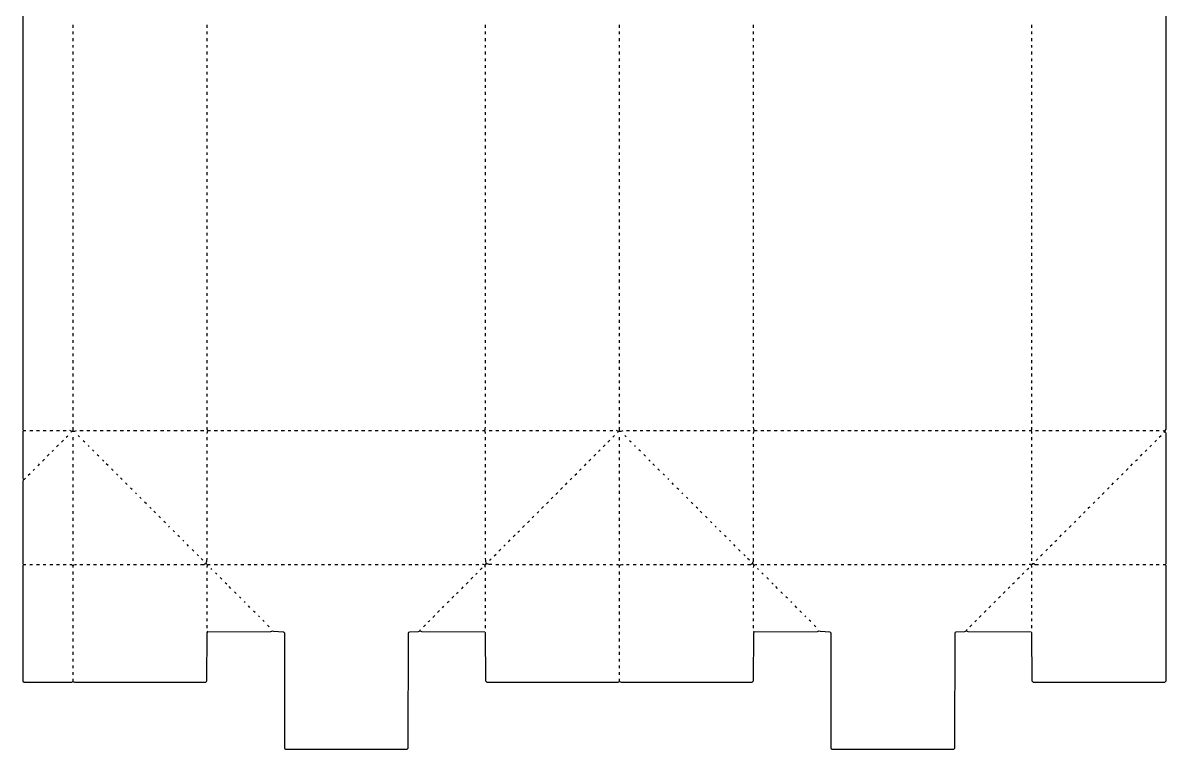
# Model space of a CAD drawing. Extents: x 465 to 4492, y 594 to 5731.
# Drawn here: x 465 to 4492, y 594 to 3151 of the extents above; entities that cross this region are included whole.
import ezdxf

# ---------------------------------------------------------------- set-up
doc = ezdxf.new("R2010")
doc.units = 0
doc.layers.get('0').update_dxf_attribs({"linetype": 'CONTINUOUS'})

msp = doc.modelspace()

# ---------------------------------------------------------------- linework, layer by layer
at = {"color": 7, "linetype": 'CONTINUOUS'}
for points in [[(465, 5373), (465, 1719), (466.2, 1717.1), (467, 1716, -0.120666), (465, 1712), (465, 1548, -0.165541), (467, 1543, -0.165541), (465, 1538), (465, 1247), (466.2, 1245.1), (467, 1244, -0.120666), (465, 1240), (465, 833), (469, 830), (637, 830, -0.165541), (642, 832, -0.165541), (647, 830), (1109, 830, 0.102485), (1113.5, 834), (1114.5, 1003), (1116, 1007)], [(4485, 1709), (4488, 1712), (4488, 1713), (4492, 1720), (4492, 5373, -0.120666)], [(2094, 1705, 0.137217), (2092, 1716), (2092.2, 1716.9), (2093.6, 1720.1), (2094, 1727)], [(3789, 1011, 0.091579), (3794, 1008.5), (4017, 1007), (4018.2, 1005.1), (4019, 834, 0.064594), (4024, 830), (4487, 830), (4492, 834), (4492, 1240, -0.120666), (4490, 1244, -0.120666), (4492, 1248), (4492, 1706), (4490.8, 1707.9, 0.095372), (4488, 1712)], [(4019, 1705, 0.137217), (4017, 1716), (4017.2, 1716.9), (4018.6, 1720.1), (4019, 1727)], [(4488, 1713, -0.126966), (4481, 1716)], [(4434, 1658, -0.071068), (4441, 1664)], [(568, 1643, 0.150937), (573, 1647)], [(4384, 1608, -0.071068), (4391, 1614)], [(518, 1593, 0.108348), (524, 1598)], [(467, 1543, 0.181335), (474, 1548)], [(4335, 1559, -0.087559), (4341, 1564)], [(4267, 1491, -0.071068), (4274, 1497)], [(4217, 1441, -0.071068), (4224, 1447)], [(4168, 1392, -0.087559), (4174, 1397)], [(4100, 1324, -0.071068), (4107, 1330)], [(2159, 1309, 0.150937), (2164, 1313)], [(1114, 1233), (1115, 1242), (1115, 1243), (1111, 1247), (1112, 1253, 0.131944), (1113.5, 1256), (1114, 1266)], [(2094, 1233, 0.083987), (2093, 1242, 0.09902), (2097, 1247), (2094, 1266)], [(2109, 1259, 0.108348), (2115, 1264)], [(4050, 1274, -0.071068), (4057, 1280)], [(631, 1244, -0.225288), (640, 1242), (644, 1242), (645.1, 1242.8, -0.174795), (654, 1244)], [(2060, 1210, 0.150937), (2065, 1214)], [(2093, 1242), (2090.9, 1242.8, 0.162451), (2084, 1244)], [(2556, 1244, -0.225288), (2565, 1242), (2569, 1242), (2570.1, 1242.8, -0.174795), (2579, 1244)], [(3039, 1233, -0.121035), (3041, 1242), (3043.1, 1242.8, -0.162451), (3050, 1244)], [(4001, 1225, -0.071068), (4008, 1231)], [(4019, 1233, 0.083987), (4018, 1242), (4020, 1244), (4023, 1247), (4026, 1247), (4028, 1245, 0.230348), (4032, 1243.5), (4042, 1244)], [(3951, 1175, -0.071068), (3958, 1181)], [(2010, 1160, 0.108348), (2016, 1165)], [(1960, 1110, 0.108348), (1966, 1115)], [(1114, 1009), (1116, 1007), (1339, 1008.5, 0.094688), (1344, 1011), (1347.9, 1009.8), (1349.1, 1009.2), (1382.1, 1007.2), (1383, 1007), (1386, 1004), (1386.5, 598, 0.271389), (1390, 594), (1819, 594), (1822.3, 596.9), (1823.5, 1003, -0.323235), (1828, 1007.5), (1858, 1008.5), (1864, 1011, -0.256569), (1866, 1015)], [(1864, 1011, 0.091579), (1869, 1008.5), (2092, 1007), (2093.2, 1005.1), (2094, 834, 0.064594), (2099, 830), (2562, 830, -0.165541), (2567, 832, -0.165541), (2572, 830), (3034, 830, 0.102485), (3038.5, 834), (3039.5, 1003), (3041, 1007)], [(1893, 1043, 0.150937), (1898, 1047)], [(3039, 1009), (3041, 1007), (3264, 1008.5, 0.094688), (3269, 1011), (3272.9, 1009.8), (3274.1, 1009.2), (3307.1, 1007.2), (3308, 1007), (3311, 1004), (3311.5, 598, 0.271389), (3315, 594), (3744, 594), (3747.3, 596.9), (3748.5, 1003, -0.323235), (3753, 1007.5), (3783, 1008.5), (3789, 1011, -0.333333), (3791, 1015)]]:
    msp.add_lwpolyline(points, format="xyb", dxfattribs=at)
for points in [[(642, 3134), (642, 3144)], [(1114, 3134), (1114, 3144)], [(2094, 3134), (2094, 3144)], [(2567, 3134), (2567, 3144)], [(3039, 3134), (3039, 3144)], [(4019, 3134), (4019, 3144)], [(642, 3111), (642, 3121)], [(1114, 3111), (1114, 3121)], [(2094, 3111), (2094, 3121)], [(2567, 3111), (2567, 3121)], [(3039, 3111), (3039, 3121)], [(4019, 3111), (4019, 3121)], [(642, 3087), (642, 3097)], [(642, 3064), (642, 3073)], [(1114, 3087), (1114, 3097)], [(1114, 3064), (1114, 3073)], [(2094, 3087), (2094, 3097)], [(2094, 3064), (2094, 3073)], [(2567, 3087), (2567, 3097)], [(2567, 3064), (2567, 3073)], [(3039, 3087), (3039, 3097)], [(3039, 3064), (3039, 3073)], [(4019, 3087), (4019, 3097)], [(4019, 3064), (4019, 3073)], [(642, 3040), (642, 3050)], [(642, 3016), (642, 3026)], [(1114, 3040), (1114, 3050)], [(1114, 3016), (1114, 3026)], [(2094, 3040), (2094, 3050)], [(2094, 3016), (2094, 3026)], [(2567, 3040), (2567, 3050)], [(2567, 3016), (2567, 3026)], [(3039, 3040), (3039, 3050)], [(3039, 3016), (3039, 3026)], [(4019, 3040), (4019, 3050)], [(4019, 3016), (4019, 3026)], [(642, 2993), (642, 3002)], [(1114, 2993), (1114, 3002)], [(2094, 2993), (2094, 3002)], [(2567, 2993), (2567, 3002)], [(3039, 2993), (3039, 3002)], [(4019, 2993), (4019, 3002)], [(642, 2969), (642, 2979)], [(642, 2945), (642, 2955)], [(1114, 2969), (1114, 2979)], [(1114, 2945), (1114, 2955)], [(2094, 2969), (2094, 2979)], [(2094, 2945), (2094, 2955)], [(2567, 2969), (2567, 2979)], [(2567, 2945), (2567, 2955)], [(3039, 2969), (3039, 2979)], [(3039, 2945), (3039, 2955)], [(4019, 2969), (4019, 2979)], [(4019, 2945), (4019, 2955)], [(642, 2922), (642, 2932)], [(642, 2898), (642, 2908)], [(1114, 2922), (1114, 2932)], [(1114, 2898), (1114, 2908)], [(2094, 2922), (2094, 2932)], [(2094, 2898), (2094, 2908)], [(2567, 2922), (2567, 2932)], [(2567, 2898), (2567, 2908)], [(3039, 2922), (3039, 2932)], [(3039, 2898), (3039, 2908)], [(4019, 2922), (4019, 2932)], [(4019, 2898), (4019, 2908)], [(642, 2875), (642, 2884)], [(642, 2851), (642, 2861)], [(1114, 2875), (1114, 2884)], [(1114, 2851), (1114, 2861)], [(2094, 2875), (2094, 2884)], [(2094, 2851), (2094, 2861)], [(2567, 2875), (2567, 2884)], [(2567, 2851), (2567, 2861)], [(3039, 2875), (3039, 2884)], [(3039, 2851), (3039, 2861)], [(4019, 2875), (4019, 2884)], [(4019, 2851), (4019, 2861)], [(642, 2827), (642, 2837)], [(1114, 2827), (1114, 2837)], [(2094, 2827), (2094, 2837)], [(2567, 2827), (2567, 2837)], [(3039, 2827), (3039, 2837)], [(4019, 2827), (4019, 2837)], [(642, 2804), (642, 2814)], [(642, 2780), (642, 2790)], [(1114, 2804), (1114, 2814)], [(1114, 2780), (1114, 2790)], [(2094, 2804), (2094, 2814)], [(2094, 2780), (2094, 2790)], [(2567, 2804), (2567, 2814)], [(2567, 2780), (2567, 2790)], [(3039, 2804), (3039, 2814)], [(3039, 2780), (3039, 2790)], [(4019, 2804), (4019, 2814)], [(4019, 2780), (4019, 2790)], [(642, 2756), (642, 2766)], [(642, 2733), (642, 2743)], [(1114, 2756), (1114, 2766)], [(1114, 2733), (1114, 2743)], [(2094, 2756), (2094, 2766)], [(2094, 2733), (2094, 2743)], [(2567, 2756), (2567, 2766)], [(2567, 2733), (2567, 2743)], [(3039, 2756), (3039, 2766)], [(3039, 2733), (3039, 2743)], [(4019, 2756), (4019, 2766)], [(4019, 2733), (4019, 2743)], [(642, 2709), (642, 2719)], [(1114, 2709), (1114, 2719)], [(2094, 2709), (2094, 2719)], [(2567, 2709), (2567, 2719)], [(3039, 2709), (3039, 2719)], [(4019, 2709), (4019, 2719)], [(642, 2686), (642, 2695)], [(642, 2662), (642, 2672)], [(1114, 2686), (1114, 2695)], [(1114, 2662), (1114, 2672)], [(2094, 2686), (2094, 2695)], [(2094, 2662), (2094, 2672)], [(2567, 2686), (2567, 2695)], [(2567, 2662), (2567, 2672)], [(3039, 2686), (3039, 2695)], [(3039, 2662), (3039, 2672)], [(4019, 2686), (4019, 2695)], [(4019, 2662), (4019, 2672)], [(642, 2638), (642, 2648)], [(642, 2615), (642, 2625)], [(1114, 2638), (1114, 2648)], [(1114, 2615), (1114, 2625)], [(2094, 2638), (2094, 2648)], [(2094, 2615), (2094, 2625)], [(2567, 2638), (2567, 2648)], [(2567, 2615), (2567, 2625)], [(3039, 2638), (3039, 2648)], [(3039, 2615), (3039, 2625)], [(4019, 2638), (4019, 2648)], [(4019, 2615), (4019, 2625)], [(642, 2591), (642, 2601)], [(1114, 2591), (1114, 2601)], [(2094, 2591), (2094, 2601)], [(2567, 2591), (2567, 2601)], [(3039, 2591), (3039, 2601)], [(4019, 2591), (4019, 2601)], [(642, 2568), (642, 2577)], [(642, 2544), (642, 2554)], [(1114, 2568), (1114, 2577)], [(1114, 2544), (1114, 2554)], [(2094, 2568), (2094, 2577)], [(2094, 2544), (2094, 2554)], [(2567, 2568), (2567, 2577)], [(2567, 2544), (2567, 2554)], [(3039, 2568), (3039, 2577)], [(3039, 2544), (3039, 2554)], [(4019, 2568), (4019, 2577)], [(4019, 2544), (4019, 2554)], [(642, 2520), (642, 2530)], [(642, 2497), (642, 2506)], [(1114, 2520), (1114, 2530)], [(1114, 2497), (1114, 2506)], [(2094, 2520), (2094, 2530)], [(2094, 2497), (2094, 2506)], [(2567, 2520), (2567, 2530)], [(2567, 2497), (2567, 2506)], [(3039, 2520), (3039, 2530)], [(3039, 2497), (3039, 2506)], [(4019, 2520), (4019, 2530)], [(4019, 2497), (4019, 2506)], [(642, 2473), (642, 2483)], [(642, 2449), (642, 2459)], [(1114, 2473), (1114, 2483)], [(1114, 2449), (1114, 2459)], [(2094, 2473), (2094, 2483)], [(2094, 2449), (2094, 2459)], [(2567, 2473), (2567, 2483)], [(2567, 2449), (2567, 2459)], [(3039, 2473), (3039, 2483)], [(3039, 2449), (3039, 2459)], [(4019, 2473), (4019, 2483)], [(4019, 2449), (4019, 2459)], [(642, 2426), (642, 2436)], [(1114, 2426), (1114, 2436)], [(2094, 2426), (2094, 2436)], [(2567, 2426), (2567, 2436)], [(3039, 2426), (3039, 2436)], [(4019, 2426), (4019, 2436)], [(642, 2402), (642, 2412)], [(642, 2379), (642, 2388)], [(1114, 2402), (1114, 2412)], [(1114, 2379), (1114, 2388)], [(2094, 2402), (2094, 2412)], [(2094, 2379), (2094, 2388)], [(2567, 2402), (2567, 2412)], [(2567, 2379), (2567, 2388)], [(3039, 2402), (3039, 2412)], [(3039, 2379), (3039, 2388)], [(4019, 2402), (4019, 2412)], [(4019, 2379), (4019, 2388)], [(642, 2355), (642, 2365)], [(642, 2331), (642, 2341)], [(1114, 2355), (1114, 2365)], [(1114, 2331), (1114, 2341)], [(2094, 2355), (2094, 2365)], [(2094, 2331), (2094, 2341)], [(2567, 2355), (2567, 2365)], [(2567, 2331), (2567, 2341)], [(3039, 2355), (3039, 2365)], [(3039, 2331), (3039, 2341)], [(4019, 2355), (4019, 2365)], [(4019, 2331), (4019, 2341)], [(642, 2308), (642, 2318)], [(1114, 2308), (1114, 2318)], [(2094, 2308), (2094, 2318)], [(2567, 2308), (2567, 2318)], [(3039, 2308), (3039, 2318)], [(4019, 2308), (4019, 2318)], [(642, 2284), (642, 2294)], [(642, 2260), (642, 2270)], [(1114, 2284), (1114, 2294)], [(1114, 2260), (1114, 2270)], [(2094, 2284), (2094, 2294)], [(2094, 2260), (2094, 2270)], [(2567, 2284), (2567, 2294)], [(2567, 2260), (2567, 2270)], [(3039, 2284), (3039, 2294)], [(3039, 2260), (3039, 2270)], [(4019, 2284), (4019, 2294)], [(4019, 2260), (4019, 2270)], [(642, 2237), (642, 2247)], [(642, 2213), (642, 2223)], [(1114, 2237), (1114, 2247)], [(1114, 2213), (1114, 2223)], [(2094, 2237), (2094, 2247)], [(2094, 2213), (2094, 2223)], [(2567, 2237), (2567, 2247)], [(2567, 2213), (2567, 2223)], [(3039, 2237), (3039, 2247)], [(3039, 2213), (3039, 2223)], [(4019, 2237), (4019, 2247)], [(4019, 2213), (4019, 2223)], [(642, 2190), (642, 2199)], [(642, 2166), (642, 2176)], [(1114, 2190), (1114, 2199)], [(1114, 2166), (1114, 2176)], [(2094, 2190), (2094, 2199)], [(2094, 2166), (2094, 2176)], [(2567, 2190), (2567, 2199)], [(2567, 2166), (2567, 2176)], [(3039, 2190), (3039, 2199)], [(3039, 2166), (3039, 2176)], [(4019, 2190), (4019, 2199)], [(4019, 2166), (4019, 2176)], [(642, 2142), (642, 2152)], [(1114, 2142), (1114, 2152)], [(2094, 2142), (2094, 2152)], [(2567, 2142), (2567, 2152)], [(3039, 2142), (3039, 2152)], [(4019, 2142), (4019, 2152)], [(642, 2119), (642, 2129)], [(642, 2095), (642, 2105)], [(1114, 2119), (1114, 2129)], [(1114, 2095), (1114, 2105)], [(2094, 2119), (2094, 2129)], [(2094, 2095), (2094, 2105)], [(2567, 2119), (2567, 2129)], [(2567, 2095), (2567, 2105)], [(3039, 2119), (3039, 2129)], [(3039, 2095), (3039, 2105)], [(4019, 2119), (4019, 2129)], [(4019, 2095), (4019, 2105)], [(642, 2072), (642, 2081)], [(642, 2048), (642, 2058)], [(1114, 2072), (1114, 2081)], [(1114, 2048), (1114, 2058)], [(2094, 2072), (2094, 2081)], [(2094, 2048), (2094, 2058)], [(2567, 2072), (2567, 2081)], [(2567, 2048), (2567, 2058)], [(3039, 2072), (3039, 2081)], [(3039, 2048), (3039, 2058)], [(4019, 2072), (4019, 2081)], [(4019, 2048), (4019, 2058)], [(642, 2024), (642, 2034)], [(1114, 2024), (1114, 2034)], [(2094, 2024), (2094, 2034)], [(2567, 2024), (2567, 2034)], [(3039, 2024), (3039, 2034)], [(4019, 2024), (4019, 2034)], [(642, 2001), (642, 2010)], [(642, 1977), (642, 1987)], [(1114, 2001), (1114, 2010)], [(1114, 1977), (1114, 1987)], [(2094, 2001), (2094, 2010)], [(2094, 1977), (2094, 1987)], [(2567, 2001), (2567, 2010)], [(2567, 1977), (2567, 1987)], [(3039, 2001), (3039, 2010)], [(3039, 1977), (3039, 1987)], [(4019, 2001), (4019, 2010)], [(4019, 1977), (4019, 1987)], [(642, 1953), (642, 1963)], [(642, 1930), (642, 1940)], [(1114, 1953), (1114, 1963)], [(1114, 1930), (1114, 1940)], [(2094, 1953), (2094, 1963)], [(2094, 1930), (2094, 1940)], [(2567, 1953), (2567, 1963)], [(2567, 1930), (2567, 1940)], [(3039, 1953), (3039, 1963)], [(3039, 1930), (3039, 1940)], [(4019, 1953), (4019, 1963)], [(4019, 1930), (4019, 1940)], [(642, 1906), (642, 1916)], [(1114, 1906), (1114, 1916)], [(2094, 1906), (2094, 1916)], [(2567, 1906), (2567, 1916)], [(3039, 1906), (3039, 1916)], [(4019, 1906), (4019, 1916)], [(642, 1883), (642, 1892)], [(642, 1859), (642, 1869)], [(1114, 1883), (1114, 1892)], [(1114, 1859), (1114, 1869)], [(2094, 1883), (2094, 1892)], [(2094, 1859), (2094, 1869)], [(2567, 1883), (2567, 1892)], [(2567, 1859), (2567, 1869)], [(3039, 1883), (3039, 1892)], [(3039, 1859), (3039, 1869)], [(4019, 1883), (4019, 1892)], [(4019, 1859), (4019, 1869)], [(642, 1835), (642, 1845)], [(642, 1812), (642, 1822)], [(1114, 1835), (1114, 1845)], [(1114, 1812), (1114, 1822)], [(2094, 1835), (2094, 1845)], [(2094, 1812), (2094, 1822)], [(2567, 1835), (2567, 1845)], [(2567, 1812), (2567, 1822)], [(3039, 1835), (3039, 1845)], [(3039, 1812), (3039, 1822)], [(4019, 1835), (4019, 1845)], [(4019, 1812), (4019, 1822)], [(642, 1788), (642, 1798)], [(642, 1764), (642, 1774)], [(1114, 1788), (1114, 1798)], [(1114, 1764), (1114, 1774)], [(2094, 1788), (2094, 1798)], [(2094, 1764), (2094, 1774)], [(2567, 1788), (2567, 1798)], [(2567, 1764), (2567, 1774)], [(3039, 1788), (3039, 1798)], [(3039, 1764), (3039, 1774)], [(4019, 1788), (4019, 1798)], [(4019, 1764), (4019, 1774)], [(642, 1741), (642, 1751)], [(1114, 1741), (1114, 1751)], [(2094, 1741), (2094, 1751)], [(2567, 1741), (2567, 1751)], [(3039, 1741), (3039, 1751)], [(4019, 1741), (4019, 1751)], [(467, 1716), (476, 1716)], [(489, 1716), (500, 1716)], [(513, 1716), (524, 1716)], [(536, 1716), (547, 1716)], [(560, 1716), (571, 1716)], [(584, 1716), (594, 1716)], [(607, 1716), (618, 1716)], [(618, 1692), (623, 1697)], [(638, 1712), (631, 1716)], [(636, 1710), (638, 1712), (639, 1713), (642, 1713), (647.9, 1713.4), (654, 1716)], [(642, 1713), (642, 1727)], [(642, 1682), (642, 1692)], [(665, 1693), (660, 1698)], [(666, 1716), (677, 1716)], [(690, 1716), (701, 1716)], [(714, 1716), (724, 1716)], [(737, 1716), (748, 1716)], [(761, 1716), (772, 1716)], [(784, 1716), (795, 1716)], [(808, 1716), (819, 1716)], [(832, 1716), (842, 1716)], [(855, 1716), (866, 1716)], [(879, 1716), (890, 1716)], [(903, 1716), (913, 1716)], [(926, 1716), (937, 1716)], [(950, 1716), (961, 1716)], [(973, 1716), (984, 1716)], [(997, 1716), (1008, 1716)], [(1021, 1716), (1031, 1716)], [(1044, 1716), (1055, 1716)], [(1068, 1716), (1079, 1716)], [(1091, 1716), (1102, 1716)], [(1114, 1705), (1116, 1716), (1115.8, 1716.9), (1114.4, 1720.1), (1114, 1727)], [(1114, 1682), (1114, 1692)], [(1116, 1716), (1126, 1716)], [(1139, 1716), (1150, 1716)], [(1162, 1716), (1173, 1716)], [(1186, 1716), (1197, 1716)], [(1210, 1716), (1220, 1716)], [(1233, 1716), (1244, 1716)], [(1257, 1716), (1268, 1716)], [(1280, 1716), (1291, 1716)], [(1304, 1716), (1315, 1716)], [(1328, 1716), (1338, 1716)], [(1351, 1716), (1362, 1716)], [(1375, 1716), (1386, 1716)], [(1399, 1716), (1409, 1716)], [(1422, 1716), (1433, 1716)], [(1446, 1716), (1457, 1716)], [(1469, 1716), (1480, 1716)], [(1493, 1716), (1504, 1716)], [(1517, 1716), (1527, 1716)], [(1540, 1716), (1551, 1716)], [(1564, 1716), (1575, 1716)], [(1587, 1716), (1598, 1716)], [(1611, 1716), (1622, 1716)], [(1635, 1716), (1646, 1716)], [(1658, 1716), (1669, 1716)], [(1682, 1716), (1693, 1716)], [(1706, 1716), (1716, 1716)], [(1729, 1716), (1740, 1716)], [(1753, 1716), (1764, 1716)], [(1776, 1716), (1787, 1716)], [(1800, 1716), (1811, 1716)], [(1824, 1716), (1835, 1716)], [(1847, 1716), (1858, 1716)], [(1871, 1716), (1882, 1716)], [(1895, 1716), (1905, 1716)], [(1918, 1716), (1929, 1716)], [(1942, 1716), (1953, 1716)], [(1965, 1716), (1976, 1716)], [(1989, 1716), (2000, 1716)], [(2013, 1716), (2023, 1716)], [(2036, 1716), (2047, 1716)], [(2060, 1716), (2071, 1716)], [(2084, 1716), (2092, 1716)], [(2094, 1682), (2094, 1692)], [(2107, 1716), (2118, 1716)], [(2131, 1716), (2142, 1716)], [(2154, 1716), (2165, 1716)], [(2178, 1716), (2189, 1716)], [(2202, 1716), (2212, 1716)], [(2225, 1716), (2236, 1716)], [(2249, 1716), (2260, 1716)], [(2272, 1716), (2283, 1716)], [(2296, 1716), (2307, 1716)], [(2320, 1716), (2331, 1716)], [(2343, 1716), (2354, 1716)], [(2367, 1716), (2378, 1716)], [(2391, 1716), (2401, 1716)], [(2414, 1716), (2425, 1716)], [(2438, 1716), (2449, 1716)], [(2461, 1716), (2472, 1716)], [(2485, 1716), (2496, 1716)], [(2509, 1716), (2519, 1716)], [(2532, 1716), (2543, 1716)], [(2543, 1692), (2549, 1698)], [(2563, 1712), (2556, 1716)], [(2560, 1709), (2563, 1712), (2564, 1713), (2567, 1713), (2572.9, 1713.4), (2579, 1716)], [(2567, 1713), (2567, 1727)], [(2567, 1682), (2567, 1692)], [(2590, 1693), (2585, 1698)], [(2591, 1716), (2602, 1716)], [(2615, 1716), (2626, 1716)], [(2639, 1716), (2649, 1716)], [(2662, 1716), (2673, 1716)], [(2686, 1716), (2697, 1716)], [(2709, 1716), (2720, 1716)], [(2733, 1716), (2744, 1716)], [(2757, 1716), (2768, 1716)], [(2780, 1716), (2791, 1716)], [(2804, 1716), (2815, 1716)], [(2828, 1716), (2838, 1716)], [(2851, 1716), (2862, 1716)], [(2875, 1716), (2886, 1716)], [(2898, 1716), (2909, 1716)], [(2922, 1716), (2933, 1716)], [(2946, 1716), (2956, 1716)], [(2969, 1716), (2980, 1716)], [(2993, 1716), (3004, 1716)], [(3017, 1716), (3027, 1716)], [(3039, 1705), (3041, 1716), (3040.8, 1716.9), (3039.4, 1720.1), (3039, 1727)], [(3039, 1682), (3039, 1692)], [(3041, 1716), (3051, 1716)], [(3064, 1716), (3075, 1716)], [(3087, 1716), (3098, 1716)], [(3111, 1716), (3122, 1716)], [(3135, 1716), (3145, 1716)], [(3158, 1716), (3169, 1716)], [(3182, 1716), (3193, 1716)], [(3205, 1716), (3216, 1716)], [(3229, 1716), (3240, 1716)], [(3253, 1716), (3264, 1716)], [(3276, 1716), (3287, 1716)], [(3300, 1716), (3311, 1716)], [(3324, 1716), (3334, 1716)], [(3347, 1716), (3358, 1716)], [(3371, 1716), (3382, 1716)], [(3394, 1716), (3405, 1716)], [(3418, 1716), (3429, 1716)], [(3442, 1716), (3452, 1716)], [(3465, 1716), (3476, 1716)], [(3489, 1716), (3500, 1716)], [(3513, 1716), (3523, 1716)], [(3536, 1716), (3547, 1716)], [(3560, 1716), (3571, 1716)], [(3583, 1716), (3594, 1716)], [(3607, 1716), (3618, 1716)], [(3631, 1716), (3641, 1716)], [(3654, 1716), (3665, 1716)], [(3678, 1716), (3689, 1716)], [(3701, 1716), (3712, 1716)], [(3725, 1716), (3736, 1716)], [(3749, 1716), (3760, 1716)], [(3772, 1716), (3783, 1716)], [(3796, 1716), (3807, 1716)], [(3820, 1716), (3830, 1716)], [(3843, 1716), (3854, 1716)], [(3867, 1716), (3878, 1716)], [(3890, 1716), (3901, 1716)], [(3914, 1716), (3925, 1716)], [(3938, 1716), (3949, 1716)], [(3961, 1716), (3972, 1716)], [(3985, 1716), (3996, 1716)], [(4009, 1716), (4017, 1716)], [(4019, 1682), (4019, 1692)], [(4032, 1716), (4043, 1716)], [(4056, 1716), (4067, 1716)], [(4079, 1716), (4090, 1716)], [(4103, 1716), (4114, 1716)], [(4127, 1716), (4137, 1716)], [(4150, 1716), (4161, 1716)], [(4174, 1716), (4185, 1716)], [(4198, 1716), (4208, 1716)], [(4221, 1716), (4232, 1716)], [(4245, 1716), (4256, 1716)], [(4268, 1716), (4279, 1716)], [(4292, 1716), (4303, 1716)], [(4316, 1716), (4326, 1716)], [(4339, 1716), (4350, 1716)], [(4363, 1716), (4374, 1716)], [(4386, 1716), (4397, 1716)], [(4410, 1716), (4421, 1716)], [(4434, 1716), (4445, 1716)], [(4457, 1716), (4468, 1716)], [(4468, 1692), (4474, 1698)], [(584, 1658), (591, 1665)], [(601, 1675), (608, 1682)], [(642, 1658), (642, 1668)], [(683, 1675), (677, 1680)], [(698, 1660), (695, 1663)], [(1114, 1658), (1114, 1668)], [(2094, 1658), (2094, 1668)], [(2509, 1658), (2516, 1665)], [(2526, 1675), (2533, 1682)], [(2567, 1658), (2567, 1668)], [(2608, 1675), (2602, 1680)], [(2623, 1660), (2620, 1663)], [(3039, 1658), (3039, 1668)], [(4019, 1658), (4019, 1668)], [(4452, 1676), (4458, 1682)], [(534, 1608), (541, 1615)], [(551, 1625), (558, 1632)], [(642, 1635), (642, 1644)], [(642, 1611), (642, 1621)], [(715, 1643), (710, 1648)], [(733, 1625), (727, 1630)], [(750, 1608), (745, 1613)], [(1114, 1635), (1114, 1644)], [(1114, 1611), (1114, 1621)], [(2094, 1635), (2094, 1644)], [(2094, 1611), (2094, 1621)], [(2459, 1608), (2466, 1615)], [(2476, 1625), (2483, 1632)], [(2493, 1642), (2499, 1648)], [(2567, 1635), (2567, 1644)], [(2567, 1611), (2567, 1621)], [(2640, 1643), (2635, 1648)], [(2658, 1625), (2652, 1631)], [(2675, 1608), (2670, 1613)], [(3039, 1635), (3039, 1644)], [(3039, 1611), (3039, 1621)], [(4019, 1635), (4019, 1644)], [(4019, 1611), (4019, 1621)], [(4402, 1626), (4408, 1632)], [(4418, 1642), (4424, 1648)], [(501, 1575), (506, 1580)], [(642, 1587), (642, 1597)], [(642, 1564), (642, 1574)], [(765, 1593), (759, 1599)], [(783, 1575), (777, 1581)], [(1114, 1587), (1114, 1597)], [(1114, 1564), (1114, 1574)], [(2094, 1587), (2094, 1597)], [(2094, 1564), (2094, 1574)], [(2426, 1575), (2432, 1581)], [(2443, 1592), (2449, 1598)], [(2567, 1587), (2567, 1597)], [(2567, 1564), (2567, 1574)], [(2690, 1593), (2684, 1599)], [(2708, 1575), (2702, 1581)], [(3039, 1587), (3039, 1597)], [(3039, 1564), (3039, 1574)], [(4019, 1587), (4019, 1597)], [(4019, 1564), (4019, 1574)], [(4351, 1575), (4358, 1582)], [(4368, 1592), (4374, 1598)], [(484, 1558), (491, 1565)], [(642, 1540), (642, 1550)], [(800, 1558), (795, 1563)], [(815, 1543), (809, 1549)], [(832, 1526), (827, 1531)], [(1114, 1540), (1114, 1550)], [(2094, 1540), (2094, 1550)], [(2376, 1525), (2382, 1531)], [(2393, 1542), (2399, 1548)], [(2409, 1558), (2416, 1565)], [(2567, 1540), (2567, 1550)], [(2725, 1558), (2720, 1563)], [(2740, 1543), (2737, 1546)], [(2757, 1526), (2752, 1531)], [(3039, 1540), (3039, 1550)], [(4019, 1540), (4019, 1550)], [(4301, 1525), (4307, 1531)], [(4318, 1542), (4324, 1548)], [(642, 1516), (642, 1526)], [(642, 1493), (642, 1503)], [(850, 1508), (844, 1513)], [(865, 1493), (862, 1496)], [(1114, 1516), (1114, 1526)], [(1114, 1493), (1114, 1503)], [(2094, 1516), (2094, 1526)], [(2094, 1493), (2094, 1503)], [(2342, 1491), (2349, 1498)], [(2359, 1508), (2366, 1515)], [(2567, 1516), (2567, 1526)], [(2567, 1493), (2567, 1503)], [(2775, 1508), (2769, 1513)], [(2790, 1493), (2787, 1496)], [(3039, 1516), (3039, 1526)], [(3039, 1493), (3039, 1503)], [(4019, 1516), (4019, 1526)], [(4019, 1493), (4019, 1503)], [(4285, 1509), (4291, 1515)], [(642, 1469), (642, 1479)], [(642, 1446), (642, 1455)], [(882, 1476), (877, 1481)], [(900, 1458), (894, 1464)], [(1114, 1469), (1114, 1479)], [(1114, 1446), (1114, 1455)], [(2094, 1469), (2094, 1479)], [(2094, 1446), (2094, 1455)], [(2309, 1458), (2316, 1465)], [(2326, 1475), (2332, 1481)], [(2567, 1469), (2567, 1479)], [(2567, 1446), (2567, 1455)], [(2807, 1476), (2802, 1481)], [(2825, 1458), (2819, 1464)], [(3039, 1469), (3039, 1479)], [(3039, 1446), (3039, 1455)], [(4019, 1469), (4019, 1479)], [(4019, 1446), (4019, 1455)], [(4235, 1459), (4241, 1465)], [(4251, 1475), (4257, 1481)], [(642, 1422), (642, 1432)], [(917, 1441), (912, 1446)], [(932, 1426), (926, 1432)], [(950, 1408), (944, 1414)], [(1114, 1422), (1114, 1432)], [(2094, 1422), (2094, 1432)], [(2259, 1408), (2265, 1414)], [(2276, 1425), (2282, 1431)], [(2292, 1441), (2299, 1448)], [(2567, 1422), (2567, 1432)], [(2842, 1441), (2837, 1446)], [(2857, 1426), (2851, 1432)], [(2875, 1408), (2869, 1414)], [(3039, 1422), (3039, 1432)], [(4019, 1422), (4019, 1432)], [(4184, 1408), (4191, 1415)], [(4201, 1425), (4207, 1431)], [(642, 1398), (642, 1408)], [(642, 1375), (642, 1385)], [(967, 1391), (962, 1396)], [(982, 1376), (979, 1379)], [(1114, 1398), (1114, 1408)], [(1114, 1375), (1114, 1385)], [(2094, 1398), (2094, 1408)], [(2094, 1375), (2094, 1385)], [(2225, 1374), (2232, 1381)], [(2242, 1391), (2249, 1398)], [(2567, 1398), (2567, 1408)], [(2567, 1375), (2567, 1385)], [(2892, 1391), (2887, 1396)], [(2907, 1376), (2904, 1379)], [(3039, 1398), (3039, 1408)], [(3039, 1375), (3039, 1385)], [(4019, 1398), (4019, 1408)], [(4019, 1375), (4019, 1385)], [(4150, 1374), (4157, 1381)], [(642, 1351), (642, 1361)], [(642, 1328), (642, 1337)], [(999, 1359), (994, 1364)], [(1017, 1341), (1011, 1346)], [(1032, 1326), (1029, 1329)], [(1114, 1351), (1114, 1361)], [(1114, 1328), (1114, 1337)], [(2094, 1351), (2094, 1361)], [(2094, 1328), (2094, 1337)], [(2175, 1324), (2182, 1331)], [(2192, 1341), (2199, 1348)], [(2209, 1358), (2214, 1363)], [(2567, 1351), (2567, 1361)], [(2567, 1328), (2567, 1337)], [(2924, 1359), (2919, 1364)], [(2942, 1341), (2936, 1346)], [(2957, 1326), (2954, 1329)], [(3039, 1351), (3039, 1361)], [(3039, 1328), (3039, 1337)], [(4019, 1351), (4019, 1361)], [(4019, 1328), (4019, 1337)], [(4118, 1342), (4124, 1348)], [(4134, 1358), (4140, 1364)], [(642, 1304), (642, 1314)], [(642, 1280), (642, 1290)], [(1049, 1309), (1044, 1314)], [(1067, 1291), (1061, 1297)], [(1114, 1304), (1114, 1314)], [(1114, 1280), (1114, 1290)], [(2094, 1304), (2094, 1314)], [(2094, 1280), (2094, 1290)], [(2142, 1291), (2149, 1298)], [(2567, 1304), (2567, 1314)], [(2567, 1280), (2567, 1290)], [(2974, 1309), (2969, 1314)], [(2992, 1291), (2986, 1297)], [(3039, 1304), (3039, 1314)], [(3039, 1280), (3039, 1290)], [(4019, 1304), (4019, 1314)], [(4019, 1280), (4019, 1290)], [(4068, 1292), (4074, 1298)], [(4084, 1308), (4090, 1314)], [(642, 1257), (642, 1266)], [(1084, 1274), (1079, 1279)], [(1099, 1259), (1093, 1265)], [(2125, 1274), (2132, 1281)], [(2567, 1257), (2567, 1266)], [(3009, 1274), (3004, 1279)], [(3024, 1259), (3018, 1265)], [(4019, 1257), (4019, 1266)], [(4034, 1258), (4040, 1264)], [(467, 1244), (476, 1244)], [(489, 1244), (499, 1244)], [(513, 1244), (524, 1244)], [(536, 1244), (546, 1244)], [(560, 1244), (570, 1244)], [(584, 1244), (594, 1244)], [(607, 1244), (617, 1244)], [(642, 1233), (642, 1242)], [(642, 1209), (642, 1219)], [(666, 1244), (676, 1244)], [(690, 1244), (701, 1244)], [(714, 1244), (724, 1244)], [(737, 1244), (747, 1244)], [(761, 1244), (772, 1244)], [(784, 1244), (794, 1244)], [(808, 1244), (818, 1244)], [(832, 1244), (842, 1244)], [(855, 1244), (865, 1244)], [(879, 1244), (890, 1244)], [(903, 1244), (913, 1244)], [(926, 1244), (936, 1244)], [(950, 1244), (961, 1244)], [(973, 1244), (983, 1244)], [(997, 1244), (1007, 1244)], [(1021, 1244), (1031, 1244)], [(1044, 1244), (1054, 1244)], [(1068, 1244), (1079, 1244)], [(1114, 1209), (1114, 1219)], [(1115, 1242), (1115.9, 1242.2), (1119.1, 1243.6), (1125, 1244)], [(1131, 1227), (1128, 1230)], [(1139, 1244), (1150, 1244)], [(1148, 1210), (1143, 1215)], [(1162, 1244), (1172, 1244)], [(1186, 1244), (1196, 1244)], [(1210, 1244), (1220, 1244)], [(1233, 1244), (1243, 1244)], [(1257, 1244), (1268, 1244)], [(1280, 1244), (1290, 1244)], [(1304, 1244), (1314, 1244)], [(1328, 1244), (1338, 1244)], [(1351, 1244), (1361, 1244)], [(1375, 1244), (1386, 1244)], [(1399, 1244), (1409, 1244)], [(1422, 1244), (1432, 1244)], [(1446, 1244), (1457, 1244)], [(1469, 1244), (1479, 1244)], [(1493, 1244), (1503, 1244)], [(1517, 1244), (1527, 1244)], [(1540, 1244), (1550, 1244)], [(1564, 1244), (1575, 1244)], [(1587, 1244), (1598, 1244)], [(1611, 1244), (1621, 1244)], [(1635, 1244), (1646, 1244)], [(1658, 1244), (1668, 1244)], [(1682, 1244), (1692, 1244)], [(1706, 1244), (1716, 1244)], [(1729, 1244), (1739, 1244)], [(1753, 1244), (1764, 1244)], [(1776, 1244), (1787, 1244)], [(1800, 1244), (1810, 1244)], [(1824, 1244), (1835, 1244)], [(1847, 1244), (1857, 1244)], [(1871, 1244), (1881, 1244)], [(1895, 1244), (1905, 1244)], [(1918, 1244), (1928, 1244)], [(1942, 1244), (1953, 1244)], [(1965, 1244), (1975, 1244)], [(1989, 1244), (1999, 1244)], [(2013, 1244), (2023, 1244)], [(2036, 1244), (2046, 1244)], [(2060, 1244), (2071, 1244)], [(2076, 1225), (2083, 1232)], [(2094, 1209), (2094, 1219)], [(2117, 1244), (2107, 1243.5), (2097, 1247)], [(2131, 1244), (2142, 1244)], [(2154, 1244), (2164, 1244)], [(2178, 1244), (2188, 1244)], [(2202, 1244), (2212, 1244)], [(2225, 1244), (2235, 1244)], [(2249, 1244), (2260, 1244)], [(2272, 1244), (2283, 1244)], [(2296, 1244), (2306, 1244)], [(2320, 1244), (2331, 1244)], [(2343, 1244), (2353, 1244)], [(2367, 1244), (2377, 1244)], [(2391, 1244), (2401, 1244)], [(2414, 1244), (2424, 1244)], [(2438, 1244), (2449, 1244)], [(2461, 1244), (2472, 1244)], [(2485, 1244), (2495, 1244)], [(2509, 1244), (2519, 1244)], [(2532, 1244), (2542, 1244)], [(2567, 1233), (2567, 1242)], [(2567, 1209), (2567, 1219)], [(2591, 1244), (2601, 1244)], [(2615, 1244), (2625, 1244)], [(2639, 1244), (2649, 1244)], [(2662, 1244), (2672, 1244)], [(2686, 1244), (2697, 1244)], [(2709, 1244), (2720, 1244)], [(2733, 1244), (2743, 1244)], [(2757, 1244), (2768, 1244)], [(2780, 1244), (2790, 1244)], [(2804, 1244), (2815, 1244)], [(2828, 1244), (2838, 1244)], [(2851, 1244), (2861, 1244)], [(2875, 1244), (2886, 1244)], [(2898, 1244), (2908, 1244)], [(2922, 1244), (2932, 1244)], [(2946, 1244), (2956, 1244)], [(2969, 1244), (2979, 1244)], [(2993, 1244), (3004, 1244)], [(3039, 1209), (3039, 1219)], [(3056, 1227), (3053, 1230)], [(3064, 1244), (3075, 1244)], [(3073, 1210), (3068, 1215)], [(3087, 1244), (3097, 1244)], [(3111, 1244), (3121, 1244)], [(3135, 1244), (3145, 1244)], [(3158, 1244), (3168, 1244)], [(3182, 1244), (3193, 1244)], [(3205, 1244), (3216, 1244)], [(3229, 1244), (3239, 1244)], [(3253, 1244), (3264, 1244)], [(3276, 1244), (3286, 1244)], [(3300, 1244), (3310, 1244)], [(3324, 1244), (3334, 1244)], [(3347, 1244), (3357, 1244)], [(3371, 1244), (3382, 1244)], [(3394, 1244), (3404, 1244)], [(3418, 1244), (3428, 1244)], [(3442, 1244), (3452, 1244)], [(3465, 1244), (3475, 1244)], [(3489, 1244), (3500, 1244)], [(3513, 1244), (3523, 1244)], [(3536, 1244), (3546, 1244)], [(3560, 1244), (3571, 1244)], [(3583, 1244), (3593, 1244)], [(3607, 1244), (3617, 1244)], [(3631, 1244), (3641, 1244)], [(3654, 1244), (3664, 1244)], [(3678, 1244), (3689, 1244)], [(3701, 1244), (3712, 1244)], [(3725, 1244), (3735, 1244)], [(3749, 1244), (3760, 1244)], [(3772, 1244), (3782, 1244)], [(3796, 1244), (3806, 1244)], [(3820, 1244), (3830, 1244)], [(3843, 1244), (3853, 1244)], [(3867, 1244), (3878, 1244)], [(3890, 1244), (3901, 1244)], [(3914, 1244), (3924, 1244)], [(3938, 1244), (3949, 1244)], [(3961, 1244), (3971, 1244)], [(3985, 1244), (3996, 1244)], [(3985, 1209), (3991, 1215)], [(4018, 1242), (4017.1, 1242.2), (4013.9, 1243.6), (4009, 1244)], [(4019, 1209), (4019, 1219)], [(4056, 1244), (4067, 1244)], [(4079, 1244), (4089, 1244)], [(4103, 1244), (4113, 1244)], [(4127, 1244), (4137, 1244)], [(4150, 1244), (4160, 1244)], [(4174, 1244), (4185, 1244)], [(4198, 1244), (4208, 1244)], [(4221, 1244), (4231, 1244)], [(4245, 1244), (4256, 1244)], [(4268, 1244), (4278, 1244)], [(4292, 1244), (4302, 1244)], [(4316, 1244), (4326, 1244)], [(4339, 1244), (4349, 1244)], [(4363, 1244), (4374, 1244)], [(4386, 1244), (4397, 1244)], [(4410, 1244), (4420, 1244)], [(4434, 1244), (4445, 1244)], [(4457, 1244), (4467, 1244)], [(4481, 1244), (4490, 1244)], [(642, 1186), (642, 1196)], [(642, 1162), (642, 1172)], [(1114, 1186), (1114, 1196)], [(1114, 1162), (1114, 1172)], [(1166, 1192), (1160, 1198)], [(1183, 1175), (1178, 1180)], [(2026, 1175), (2033, 1182)], [(2043, 1192), (2050, 1199)], [(2094, 1186), (2094, 1196)], [(2094, 1162), (2094, 1172)], [(2567, 1186), (2567, 1196)], [(2567, 1162), (2567, 1172)], [(3039, 1186), (3039, 1196)], [(3039, 1162), (3039, 1172)], [(3091, 1192), (3085, 1198)], [(3108, 1175), (3103, 1180)], [(3969, 1193), (3975, 1199)], [(4019, 1186), (4019, 1196)], [(4019, 1162), (4019, 1172)], [(642, 1139), (642, 1148)], [(1114, 1139), (1114, 1148)], [(1198, 1160), (1192, 1166)], [(1216, 1142), (1210, 1148)], [(1233, 1125), (1228, 1130)], [(1976, 1125), (1983, 1132)], [(1993, 1142), (1998, 1147)], [(2094, 1139), (2094, 1148)], [(2567, 1139), (2567, 1148)], [(3039, 1139), (3039, 1148)], [(3123, 1160), (3117, 1166)], [(3141, 1142), (3135, 1148)], [(3158, 1125), (3153, 1130)], [(3901, 1125), (3908, 1132)], [(3918, 1142), (3925, 1149)], [(3935, 1159), (3941, 1165)], [(4019, 1139), (4019, 1148)], [(642, 1115), (642, 1125)], [(642, 1091), (642, 1101)], [(1114, 1115), (1114, 1125)], [(1114, 1091), (1114, 1101)], [(1248, 1110), (1245, 1113)], [(1265, 1093), (1260, 1098)], [(1943, 1092), (1948, 1097)], [(2094, 1115), (2094, 1125)], [(2094, 1091), (2094, 1101)], [(2567, 1115), (2567, 1125)], [(2567, 1091), (2567, 1101)], [(3039, 1115), (3039, 1125)], [(3039, 1091), (3039, 1101)], [(3173, 1110), (3170, 1113)], [(3191, 1092), (3185, 1098)], [(3868, 1092), (3874, 1098)], [(3885, 1109), (3891, 1115)], [(4019, 1115), (4019, 1125)], [(4019, 1091), (4019, 1101)], [(642, 1068), (642, 1078)], [(642, 1044), (642, 1054)], [(1114, 1068), (1114, 1078)], [(1114, 1044), (1114, 1054)], [(1283, 1075), (1277, 1080)], [(1298, 1060), (1295, 1063)], [(1315, 1043), (1310, 1048)], [(1909, 1058), (1916, 1065)], [(1926, 1075), (1933, 1082)], [(2094, 1068), (2094, 1078)], [(2094, 1044), (2094, 1054)], [(2567, 1068), (2567, 1078)], [(2567, 1044), (2567, 1054)], [(3039, 1068), (3039, 1078)], [(3039, 1044), (3039, 1054)], [(3208, 1075), (3202, 1081)], [(3223, 1060), (3220, 1063)], [(3240, 1043), (3235, 1048)], [(3818, 1042), (3824, 1048)], [(3834, 1058), (3841, 1065)], [(3851, 1075), (3858, 1082)], [(4019, 1068), (4019, 1078)], [(4019, 1044), (4019, 1054)], [(642, 1020), (642, 1030)], [(642, 997), (642, 1007)], [(1114, 1020), (1114, 1030)], [(1333, 1025), (1327, 1031)], [(1876, 1025), (1883, 1032)], [(2094, 1020), (2094, 1030)], [(2567, 1020), (2567, 1030)], [(2567, 997), (2567, 1007)], [(3039, 1020), (3039, 1030)], [(3258, 1025), (3252, 1031)], [(3801, 1025), (3808, 1032)], [(4019, 1020), (4019, 1030)], [(642, 973), (642, 983)], [(2567, 973), (2567, 983)], [(642, 950), (642, 959)], [(642, 926), (642, 936)], [(2567, 950), (2567, 959)], [(2567, 926), (2567, 936)], [(642, 902), (642, 912)], [(642, 879), (642, 889)], [(2567, 902), (2567, 912)], [(2567, 879), (2567, 889)], [(642, 855), (642, 865)], [(2567, 855), (2567, 865)], [(642, 832), (642, 841)], [(2567, 832), (2567, 841)]]:
    msp.add_lwpolyline(points, dxfattribs=at)
at = {"color": 19, "linetype": 'CONTINUOUS'}
for points in [[(3041, 1242), (3036, 1247), (3036.4, 1251.9), (3038.5, 1255), (3039, 1266)], [(1091, 1244), (1103, 1244.5), (1106.1, 1246.6), (1111, 1247)]]:
    msp.add_lwpolyline(points, dxfattribs=at)
at = {"color": 99, "linetype": 'CONTINUOUS'}
msp.add_lwpolyline([(3017, 1244), (3028, 1244.5), (3031.1, 1246.6), (3036, 1247)], dxfattribs=at)

doc.saveas('drawing.dxf')
